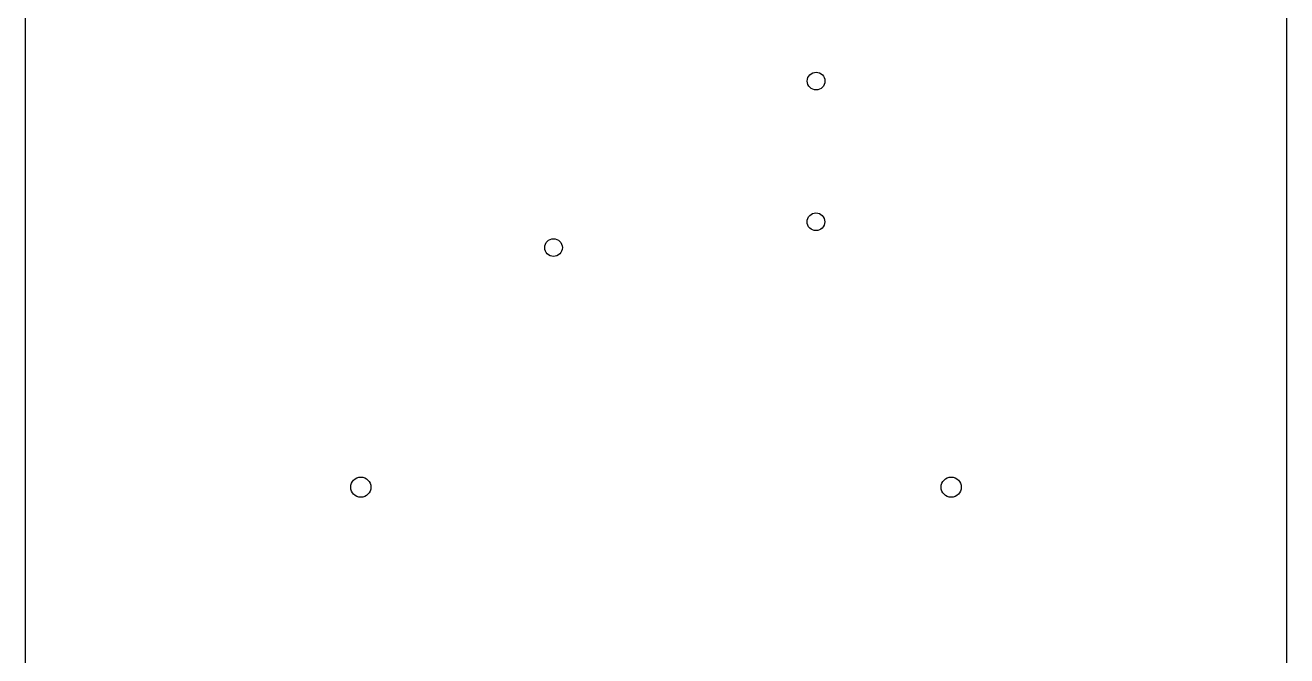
# Model space of a CAD drawing. Extents: x -125 to 125, y -250 to 250.
# Drawn here: x -125 to 125, y 0 to 124.9 of the extents above; entities that cross this region are included whole.
import ezdxf

# ---------------------------------------------------------------- set-up
doc = ezdxf.new("R2010")
doc.units = 0
doc.layers.get('0').update_dxf_attribs({"linetype": 'CONTINUOUS'})

msp = doc.modelspace()

# ---------------------------------------------------------------- linework, layer by layer
at = {"color": 7, "linetype": 'CONTINUOUS'}
for p, q in [((-125, 250), (-125, -250)), ((125, -250), (125, 250))]:
    msp.add_line(p, q, dxfattribs=at)
for centre, radius in [((31.73, 113.85), 1.75), ((31.7, 85.97), 1.75), ((-20.31, 80.86), 1.75), ((-58.5, 33.4), 2), ((58.5, 33.4), 2)]:
    msp.add_circle(centre, radius, dxfattribs=at)

doc.saveas('drawing.dxf')
